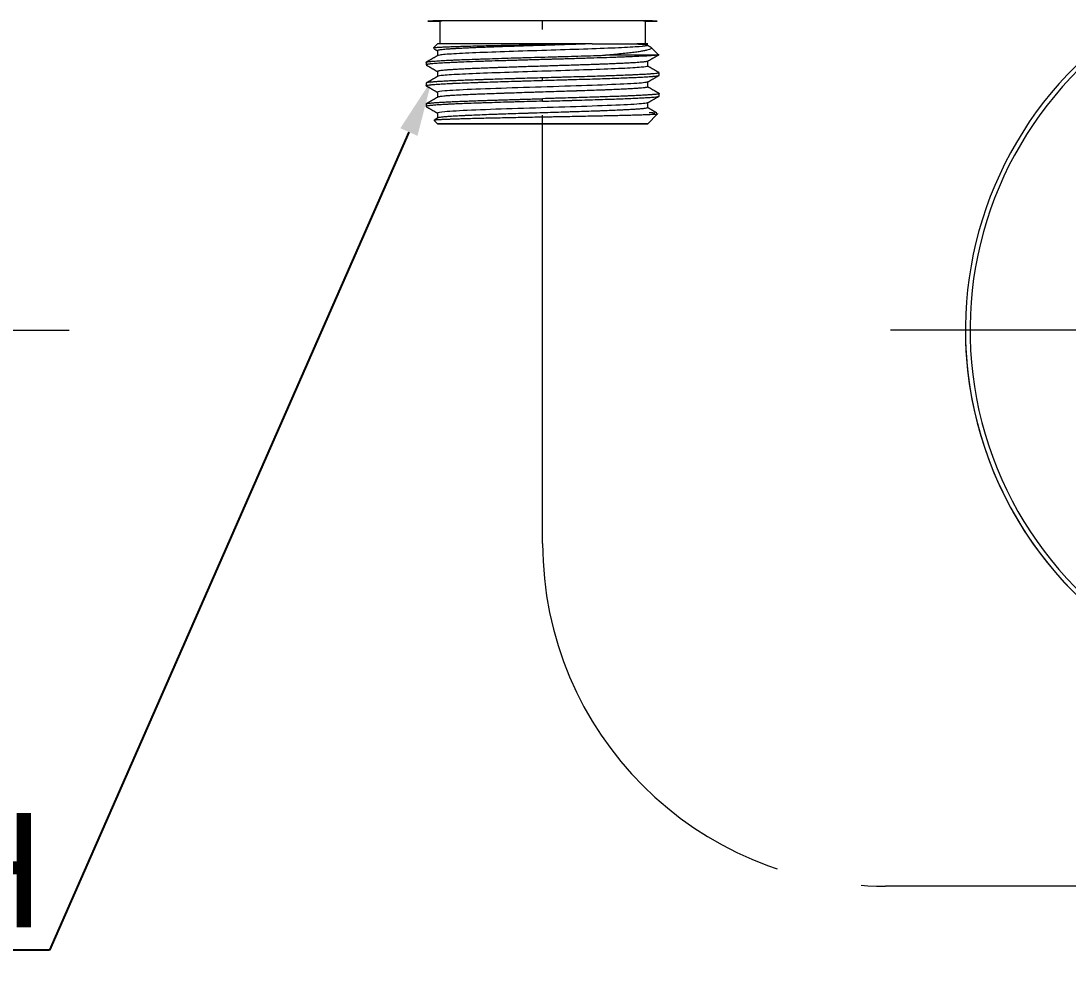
# Model space of a CAD drawing. Extents: x 6534 to 7663, y 0 to 827.
# Drawn here: x 6782.3 to 6873.9, y 117.8 to 200.3 of the extents above; entities that cross this region are included whole.
import ezdxf
from ezdxf import colors
from ezdxf.entities.mleader import LeaderData, LeaderLine
from ezdxf.math import Vec2, Vec3

# ---------------------------------------------------------------- set-up
doc = ezdxf.new("R2010")
doc.units = 0
doc.header["$LTSCALE"] = 30
doc.header["$MEASUREMENT"] = 0
doc.linetypes.add('CENTER', pattern=[2, 1.25, -0.25, 0.25, -0.25])
doc.layers.get('0').update_dxf_attribs({"linetype": 'CONTINUOUS'})
doc.layers.add('1', color=7, linetype='CONTINUOUS')
doc.layers.add('DEF_LAYER_ASSEM_MEMBER', color=7, linetype='CONTINUOUS')
doc.styles.get("Standard").update_dxf_attribs({"font": 'SYMBOL'})

msp = doc.modelspace()

# ---------------------------------------------------------------- linework, layer by layer
at = {"layer": '1', "color": 7, "linetype": 'Continuous', "lineweight": 18}
for p, q in [((6818.931, 200.272), (6818.931, 198.273)), ((6836.931, 198.272), (6836.931, 200.272)), ((6818.731, 198.272), (6818.412, 197.952)), ((6838.028, 197.376), (6837.384, 198.019)), ((6817.731, 196.652), (6817.731, 196.432)), ((6838.131, 195.522), (6838.131, 195.742)), ((6817.731, 194.832), (6817.731, 194.612)), ((6838.131, 193.702), (6838.131, 193.922)), ((6817.731, 193.012), (6817.731, 192.792)), ((6818.428, 191.576), (6818.731, 191.272)), ((6837.131, 191.272), (6837.965, 192.106)), ((6864.931, 173.213), (6864.931, 173.207))]:
    msp.add_line(p, q, dxfattribs=at)
at = {"layer": '1', "color": 7, "linetype": 'Continuous', "lineweight": 13}
for p, q in [((6827.931, 195.075), (6827.931, 195.294)), ((6827.931, 193.255), (6827.931, 193.475)), ((6827.931, 191.266), (6827.931, 191.278))]:
    msp.add_line(p, q, dxfattribs=at)
at = {"layer": '1', "color": 7, "linetype": 'Continuous', "lineweight": 18}
for centre, major_axis, ratio, start_param, end_param in [((6827.931, 200.272), (-10.05, 0), 0.000742, 4.712389, 6.744361), ((6827.931, 200.272), (9, 0), 0.000742, 1.570796, 3.141584), ((6827.931, 200.272), (-9, 0), 0.000742, 3.141601, 4.712389), ((6827.931, 198.272), (-9.2, 0), 0.000742, 4.220953, 6.282404), ((6827.931, 197.272), (-10.2, 0), 0.000742, 3.383254, 4.14276), ((6897.431, 173.213), (32.5, 0), 1, 2.282283, 5.423876), ((6827.931, 191.272), (9.2, 0), 0.000742, 5.627248, 11.14178), ((6827.931, 191.272), (-7.5, 0), 0.000742, 4.712389, 7.853982), ((6827.931, 191.272), (-7.5, 0), 0.000742, 1.570796, 4.712389), ((6897.431, 173.207), (32.5, 0), 1, 3.141607, 5.423876)]:
    msp.add_ellipse(centre, major_axis=major_axis, ratio=ratio, start_param=start_param, end_param=end_param, dxfattribs=at)
at = {"layer": '1', "color": 7, "linetype": 'Continuous', "lineweight": 13}
for centre, major_axis, ratio, start_param, end_param in [((6827.931, 200.272), (-10.05, 0), 0.000742, 2.680417, 4.712389), ((6897.431, 173.213), (32.099, 0), 1, 2.282283, 5.423876)]:
    msp.add_ellipse(centre, major_axis=major_axis, ratio=ratio, start_param=start_param, end_param=end_param, dxfattribs=at)
at = {"layer": '1', "color": 7, "linetype": 'Continuous', "lineweight": 18}
for points, knots in [([(6832.273, 198.278), (6832.031, 198.273), (6831.784, 198.267), (6831.281, 198.256), (6831.025, 198.251), (6830.504, 198.24), (6830.239, 198.235), (6829.902, 198.228), (6829.835, 198.227), (6829.7, 198.224), (6829.497, 198.22), (6829.293, 198.216), (6828.886, 198.208), (6828.613, 198.202), (6828.067, 198.191), (6827.792, 198.186), (6827.38, 198.178), (6827.242, 198.175), (6827.036, 198.171), (6826.967, 198.17), (6826.829, 198.167), (6826.759, 198.166), (6826.415, 198.159), (6826.143, 198.153), (6825.605, 198.142), (6825.34, 198.137), (6824.815, 198.126), (6824.555, 198.121), (6824.171, 198.112), (6824.044, 198.11), (6823.855, 198.105), (6823.792, 198.104), (6823.666, 198.101), (6823.604, 198.1), (6823.296, 198.093), (6823.056, 198.088), (6822.59, 198.077), (6822.138, 198.066), (6821.713, 198.055), (6821.455, 198.048), (6821.404, 198.047), (6821.303, 198.044), (6821.253, 198.042), (6821.104, 198.038), (6821.008, 198.035), (6820.725, 198.027), (6820.546, 198.022), (6820.208, 198.011), (6820.048, 198.005), (6819.748, 197.994), (6819.608, 197.989), (6819.445, 197.982), (6819.413, 197.98), (6819.35, 197.978), (6819.319, 197.976), (6819.23, 197.972), (6819.173, 197.969), (6819.01, 197.961), (6818.817, 197.95), (6818.668, 197.939), (6818.542, 197.928), (6818.491, 197.923), (6818.441, 197.916), (6818.432, 197.914), (6818.415, 197.912), (6818.391, 197.908), (6818.375, 197.903), (6818.351, 197.895), (6818.347, 197.89), (6818.355, 197.884), (6818.356, 197.884)], [0, 0, 0, 0, 0.041615, 0.041615, 0.083229, 0.083229, 0.124844, 0.124844, 0.135248, 0.135248, 0.145651, 0.166459, 0.166459, 0.208073, 0.208073, 0.249688, 0.249688, 0.270495, 0.270495, 0.280899, 0.280899, 0.291303, 0.291303, 0.332917, 0.332917, 0.374532, 0.374532, 0.416147, 0.416147, 0.436954, 0.436954, 0.447358, 0.447358, 0.457761, 0.457761, 0.499376, 0.499376, 0.540991, 0.582605, 0.582605, 0.593009, 0.593009, 0.603413, 0.603413, 0.62422, 0.62422, 0.665835, 0.665835, 0.707449, 0.707449, 0.749064, 0.749064, 0.759468, 0.759468, 0.769871, 0.769871, 0.790679, 0.790679, 0.832293, 0.873908, 0.873908, 0.915523, 0.915523, 0.925926, 0.925926, 0.93633, 0.957137, 0.957137, 0.998752, 1, 1, 1, 1]), ([(6832.273, 198.278), (6832.068, 198.271), (6831.86, 198.264), (6831.542, 198.253), (6831.436, 198.249), (6831.22, 198.242), (6831.112, 198.238), (6830.785, 198.227), (6830.566, 198.22), (6830.124, 198.206), (6829.901, 198.199), (6829.228, 198.177), (6828.772, 198.163), (6828.251, 198.146), (6828.193, 198.145), (6828.077, 198.141), (6827.904, 198.136), (6827.731, 198.13), (6827.387, 198.119), (6826.93, 198.105), (6826.477, 198.09), (6826.027, 198.076), (6825.803, 198.069), (6825.469, 198.058), (6825.358, 198.054), (6825.191, 198.049), (6825.136, 198.047), (6825.026, 198.043), (6824.971, 198.041), (6824.699, 198.032), (6824.485, 198.025), (6824.064, 198.01), (6823.652, 197.995), (6823.254, 197.981), (6822.865, 197.966), (6822.674, 197.959), (6822.44, 197.95), (6822.394, 197.948), (6822.302, 197.944), (6822.165, 197.939), (6822.032, 197.933), (6821.77, 197.922), (6821.434, 197.907), (6821.122, 197.893), (6820.822, 197.878), (6820.679, 197.871), (6820.473, 197.86), (6820.406, 197.856), (6820.307, 197.851), (6820.275, 197.849), (6820.211, 197.845), (6820.18, 197.843), (6820.026, 197.834), (6819.911, 197.827), (6819.697, 197.812), (6819.597, 197.804), (6819.414, 197.789), (6819.33, 197.782), (6819.177, 197.767), (6819.109, 197.76), (6819.033, 197.751), (6819.019, 197.749), (6818.991, 197.745), (6818.95, 197.74), (6818.915, 197.734), (6818.85, 197.723), (6818.816, 197.716), (6818.765, 197.701), (6818.748, 197.693), (6818.734, 197.682), (6818.732, 197.678), (6818.732, 197.674)], [0, 0, 0, 0, 0.036327, 0.036327, 0.05449, 0.05449, 0.072653, 0.072653, 0.10898, 0.10898, 0.145307, 0.145307, 0.21796, 0.21796, 0.227041, 0.227041, 0.236123, 0.254286, 0.254286, 0.290613, 0.32694, 0.32694, 0.363266, 0.363266, 0.38143, 0.38143, 0.390511, 0.390511, 0.399593, 0.399593, 0.43592, 0.43592, 0.472246, 0.508573, 0.508573, 0.5449, 0.5449, 0.553981, 0.553981, 0.563063, 0.581226, 0.581226, 0.617553, 0.653879, 0.653879, 0.690206, 0.690206, 0.708369, 0.708369, 0.717451, 0.717451, 0.726533, 0.726533, 0.762859, 0.762859, 0.799186, 0.799186, 0.835513, 0.835513, 0.871839, 0.871839, 0.880921, 0.880921, 0.890003, 0.908166, 0.908166, 0.944493, 0.944493, 0.980819, 0.980819, 1, 1, 1, 1]), ([(6837.126, 198.129), (6837.125, 198.129), (6837.081, 198.094), (6836.576, 198.025), (6834.709, 197.922), (6831.965, 197.819), (6828.699, 197.715), (6825.335, 197.61), (6822.306, 197.504), (6820.004, 197.398), (6818.971, 197.311), (6818.768, 197.26), (6818.744, 197.245)], [0, 0, 0, 0, 0.002505, 0.120848, 0.239191, 0.357534, 0.475878, 0.594221, 0.712564, 0.830907, 0.94925, 1, 1, 1, 1]), ([(6832.273, 198.278), (6832.535, 198.278), (6832.789, 198.278), (6833.098, 198.278), (6833.159, 198.278), (6833.28, 198.278), (6833.461, 198.277), (6833.635, 198.277), (6833.977, 198.277), (6834.195, 198.277), (6834.612, 198.277), (6834.81, 198.277), (6835.093, 198.276), (6835.184, 198.276), (6835.296, 198.276), (6835.318, 198.276), (6835.362, 198.276), (6835.384, 198.276), (6835.449, 198.276), (6835.491, 198.276), (6835.699, 198.276), (6835.853, 198.275), (6836.277, 198.275), (6836.509, 198.275), (6836.713, 198.274), (6836.735, 198.274), (6836.777, 198.274), (6836.837, 198.274), (6836.889, 198.274), (6836.983, 198.273), (6837.032, 198.273), (6837.101, 198.273), (6837.122, 198.272), (6837.132, 198.272), (6837.132, 198.272), (6837.126, 198.272), (6837.124, 198.272), (6837.116, 198.272), (6837.112, 198.272), (6837.084, 198.271), (6837.049, 198.271), (6836.95, 198.271), (6836.887, 198.27), (6836.733, 198.27), (6836.643, 198.27), (6836.486, 198.269), (6836.43, 198.269), (6836.311, 198.269), (6836.249, 198.269), (6836.183, 198.269)], [0, 0, 0, 0, 0.0625, 0.0625, 0.078125, 0.078125, 0.09375, 0.125, 0.125, 0.1875, 0.1875, 0.25, 0.25, 0.28125, 0.28125, 0.289062, 0.289062, 0.296875, 0.296875, 0.3125, 0.3125, 0.375, 0.375, 0.5, 0.5, 0.515625, 0.515625, 0.53125, 0.5625, 0.5625, 0.625, 0.625, 0.6875, 0.6875, 0.71875, 0.71875, 0.734375, 0.734375, 0.75, 0.75, 0.8125, 0.8125, 0.875, 0.875, 0.9375, 0.9375, 0.96875, 0.96875, 1, 1, 1, 1]), ([(6837.464, 197.934), (6837.47, 197.922), (6837.474, 197.889), (6837.426, 197.836), (6837.289, 197.774), (6837.072, 197.712), (6836.774, 197.65), (6836.398, 197.588), (6835.946, 197.526), (6835.42, 197.464), (6834.825, 197.402), (6834.164, 197.34), (6833.682, 197.299), (6833.432, 197.278)], [0, 0, 0, 0, 0.055468, 0.149921, 0.244375, 0.338828, 0.433281, 0.527734, 0.622187, 0.71664, 0.811094, 0.905547, 1, 1, 1, 1]), ([(6836.183, 198.269), (6836.372, 198.256), (6836.9, 198.213), (6837.126, 198.17), (6837.131, 198.141)], [0, 0, 0, 0, 0.306884, 1, 1, 1, 1]), ([(6837.34, 198.021), (6837.388, 198.001), (6837.423, 197.98), (6837.444, 197.959), (6837.445, 197.959)], [0, 0, 0, 0, 0.986679, 1, 1, 1, 1]), ([(6817.731, 196.652), (6817.731, 196.654), (6817.732, 196.657), (6817.736, 196.66), (6817.737, 196.662), (6817.741, 196.665), (6817.743, 196.666), (6817.767, 196.679), (6817.811, 196.691), (6817.943, 196.714), (6818.031, 196.725), (6818.197, 196.742), (6818.258, 196.748), (6818.341, 196.755), (6818.358, 196.756), (6818.393, 196.759), (6818.411, 196.761), (6818.465, 196.765), (6818.502, 196.768), (6818.696, 196.782), (6818.87, 196.794), (6819.258, 196.817), (6819.471, 196.828), (6819.821, 196.845), (6819.942, 196.851), (6820.132, 196.859), (6820.196, 196.862), (6820.327, 196.868), (6820.393, 196.871), (6820.73, 196.885), (6821.014, 196.897), (6821.611, 196.92), (6821.924, 196.931), (6822.415, 196.948), (6822.583, 196.953), (6822.797, 196.961), (6822.84, 196.962), (6822.926, 196.965), (6823.056, 196.969), (6823.187, 196.973), (6823.626, 196.987), (6823.985, 196.999), (6824.72, 197.021), (6825.095, 197.033), (6825.574, 197.047), (6825.719, 197.051), (6825.865, 197.055), (6825.962, 197.058), (6826.011, 197.059), (6826.255, 197.066), (6826.451, 197.072), (6827.037, 197.089), (6827.429, 197.1), (6828.214, 197.123), (6828.606, 197.134), (6829.098, 197.148), (6829.196, 197.15), (6829.344, 197.155), (6829.393, 197.156), (6829.492, 197.159), (6829.737, 197.166), (6829.979, 197.173), (6830.556, 197.189), (6830.933, 197.2), (6831.674, 197.223), (6832.037, 197.234), (6832.482, 197.248), (6832.571, 197.25), (6832.747, 197.256), (6832.834, 197.259), (6833.094, 197.267), (6833.265, 197.273), (6833.432, 197.278)], [0, 0, 0, 0, 0.010894, 0.010894, 0.017668, 0.017668, 0.024443, 0.024443, 0.078641, 0.078641, 0.132838, 0.132838, 0.159937, 0.159937, 0.166712, 0.166712, 0.173486, 0.173486, 0.187036, 0.187036, 0.241233, 0.241233, 0.295431, 0.295431, 0.32253, 0.32253, 0.336079, 0.336079, 0.349629, 0.349629, 0.403826, 0.403826, 0.458024, 0.458024, 0.485123, 0.485123, 0.491897, 0.491897, 0.498672, 0.512222, 0.512222, 0.566419, 0.566419, 0.620617, 0.620617, 0.634166, 0.640941, 0.640941, 0.647716, 0.647716, 0.674814, 0.674814, 0.729012, 0.729012, 0.78321, 0.78321, 0.796759, 0.796759, 0.803534, 0.803534, 0.810308, 0.837407, 0.837407, 0.891605, 0.891605, 0.945802, 0.945802, 0.959352, 0.959352, 0.972901, 0.972901, 1, 1, 1, 1]), ([(6837.835, 197.274), (6837.729, 197.262), (6837.595, 197.249), (6837.355, 197.231), (6837.269, 197.225), (6837.128, 197.216), (6837.056, 197.211), (6836.98, 197.207), (6836.928, 197.203), (6836.901, 197.202), (6836.662, 197.188), (6836.425, 197.176), (6835.909, 197.152), (6835.628, 197.139), (6835.173, 197.121), (6835.016, 197.115), (6834.812, 197.107), (6834.771, 197.105), (6834.688, 197.102), (6834.564, 197.098), (6834.437, 197.093), (6834.009, 197.078), (6833.652, 197.066), (6832.906, 197.041), (6832.517, 197.029), (6832.013, 197.013), (6831.91, 197.01), (6831.705, 197.004), (6831.603, 197.001), (6831.293, 196.991), (6831.084, 196.985), (6830.455, 196.967), (6830.028, 196.954), (6829.378, 196.936), (6829.16, 196.929), (6828.83, 196.92), (6828.72, 196.917), (6828.498, 196.911), (6828.388, 196.908), (6827.836, 196.892), (6827.397, 196.88), (6826.525, 196.855), (6826.092, 196.842), (6825.555, 196.826), (6825.447, 196.823), (6825.287, 196.818), (6825.233, 196.817), (6825.126, 196.814), (6824.86, 196.806), (6824.599, 196.798), (6823.981, 196.779), (6823.58, 196.766), (6822.998, 196.747), (6822.807, 196.741), (6822.525, 196.732), (6822.385, 196.727), (6822.247, 196.722), (6822.156, 196.719), (6822.11, 196.717), (6821.702, 196.703), (6821.359, 196.69), (6820.875, 196.671), (6820.718, 196.665), (6820.415, 196.652), (6820.269, 196.646), (6819.985, 196.633), (6819.849, 196.627), (6819.684, 196.619), (6819.652, 196.617), (6819.588, 196.614), (6819.492, 196.609), (6819.401, 196.604), (6819.104, 196.588), (6818.892, 196.576), (6818.519, 196.55), (6818.357, 196.537), (6818.205, 196.523), (6818.188, 196.521), (6818.156, 196.518), (6818.14, 196.517), (6818.094, 196.512), (6818.066, 196.508), (6817.985, 196.499), (6817.892, 196.486), (6817.827, 196.473), (6817.776, 196.46), (6817.742, 196.449), (6817.731, 196.437), (6817.731, 196.432)], [0, 0, 0, 0, 0.044618, 0.044618, 0.066927, 0.066927, 0.078081, 0.083659, 0.083659, 0.089236, 0.089236, 0.133854, 0.133854, 0.178472, 0.178472, 0.200781, 0.200781, 0.206358, 0.206358, 0.211935, 0.22309, 0.22309, 0.267708, 0.267708, 0.312326, 0.312326, 0.32348, 0.32348, 0.334635, 0.334635, 0.356944, 0.356944, 0.401562, 0.401562, 0.423871, 0.423871, 0.435025, 0.435025, 0.44618, 0.44618, 0.490798, 0.490798, 0.535416, 0.535416, 0.54657, 0.54657, 0.552147, 0.552147, 0.557725, 0.580034, 0.580034, 0.624652, 0.624652, 0.646961, 0.646961, 0.658115, 0.663692, 0.663692, 0.66927, 0.66927, 0.713888, 0.713888, 0.736197, 0.736197, 0.758506, 0.758506, 0.780815, 0.780815, 0.786392, 0.786392, 0.791969, 0.803124, 0.803124, 0.847742, 0.847742, 0.89236, 0.89236, 0.897937, 0.897937, 0.903514, 0.903514, 0.914669, 0.914669, 0.936978, 0.959287, 0.959287, 0.981595, 1, 1, 1, 1]), ([(6838.087, 197.316), (6838.092, 197.312), (6838.086, 197.307), (6838.062, 197.3), (6838.051, 197.298), (6838.023, 197.293), (6838.006, 197.291), (6837.947, 197.283), (6837.897, 197.279), (6837.835, 197.274)], [0, 0, 0, 0, 0.323178, 0.323178, 0.492383, 0.492383, 0.661589, 0.661589, 1, 1, 1, 1]), ([(6837.121, 196.751), (6837.111, 196.745), (6837.076, 196.731), (6837.009, 196.718), (6836.922, 196.704), (6836.871, 196.697), (6836.78, 196.686), (6836.748, 196.683), (6836.696, 196.677), (6836.678, 196.676), (6836.642, 196.672), (6836.623, 196.67), (6836.527, 196.661), (6836.442, 196.654), (6836.257, 196.64), (6836.157, 196.633), (6835.941, 196.619), (6835.826, 196.612), (6835.581, 196.598), (6835.451, 196.591), (6835.278, 196.582), (6835.243, 196.58), (6835.172, 196.576), (6835.064, 196.571), (6834.953, 196.566), (6834.727, 196.555), (6834.57, 196.548), (6834.245, 196.533), (6834.077, 196.526), (6833.729, 196.512), (6833.549, 196.505), (6833.27, 196.495), (6833.176, 196.491), (6833.032, 196.486), (6832.984, 196.484), (6832.886, 196.48), (6832.838, 196.478), (6832.592, 196.469), (6832.392, 196.462), (6831.986, 196.448), (6831.779, 196.441), (6831.359, 196.426), (6831.146, 196.419), (6830.712, 196.405), (6830.492, 196.398), (6830.212, 196.389), (6830.156, 196.387), (6830.043, 196.383), (6829.874, 196.378), (6829.705, 196.373), (6829.365, 196.362), (6829.138, 196.354), (6828.683, 196.34), (6828.227, 196.326), (6827.768, 196.311), (6827.423, 196.3), (6827.308, 196.297), (6827.135, 196.291), (6827.077, 196.29), (6826.962, 196.286), (6826.904, 196.284), (6826.618, 196.275), (6826.39, 196.268), (6825.941, 196.253), (6825.718, 196.246), (6825.277, 196.231), (6825.059, 196.224), (6824.627, 196.21), (6824.413, 196.202), (6824.148, 196.193), (6824.096, 196.191), (6823.99, 196.188), (6823.834, 196.182), (6823.68, 196.177), (6823.376, 196.166), (6823.179, 196.158), (6822.793, 196.144), (6822.417, 196.129), (6822.06, 196.114), (6821.8, 196.103), (6821.714, 196.1), (6821.588, 196.094), (6821.546, 196.092), (6821.463, 196.089), (6821.422, 196.087), (6821.219, 196.077), (6821.064, 196.07), (6820.767, 196.056), (6820.485, 196.041), (6820.23, 196.026), (6819.989, 196.011), (6819.875, 196.004), (6819.741, 195.995), (6819.715, 195.993), (6819.664, 195.989), (6819.588, 195.983), (6819.517, 195.978), (6819.381, 195.967), (6819.299, 195.96), (6819.151, 195.945), (6819.02, 195.93), (6818.921, 195.915), (6818.86, 195.904), (6818.841, 195.9), (6818.817, 195.895), (6818.809, 195.893), (6818.795, 195.889), (6818.788, 195.887), (6818.758, 195.878), (6818.742, 195.871), (6818.733, 195.861), (6818.732, 195.858), (6818.731, 195.855)], [0, 0, 0, 0, 0.022414, 0.046619, 0.046619, 0.070824, 0.070824, 0.082926, 0.082926, 0.088977, 0.088977, 0.095029, 0.095029, 0.119234, 0.119234, 0.143438, 0.143438, 0.167643, 0.167643, 0.191848, 0.191848, 0.197899, 0.197899, 0.203951, 0.216053, 0.216053, 0.240258, 0.240258, 0.264463, 0.264463, 0.288668, 0.288668, 0.30077, 0.30077, 0.306821, 0.306821, 0.312873, 0.312873, 0.337078, 0.337078, 0.361282, 0.361282, 0.385487, 0.385487, 0.409692, 0.409692, 0.415743, 0.415743, 0.421795, 0.433897, 0.433897, 0.458102, 0.458102, 0.482307, 0.506512, 0.506512, 0.518614, 0.518614, 0.524665, 0.524665, 0.530717, 0.530717, 0.554922, 0.554922, 0.579126, 0.579126, 0.603331, 0.603331, 0.627536, 0.627536, 0.633587, 0.633587, 0.639639, 0.651741, 0.651741, 0.675946, 0.675946, 0.700151, 0.724356, 0.724356, 0.736458, 0.736458, 0.742509, 0.742509, 0.748561, 0.748561, 0.772765, 0.772765, 0.79697, 0.821175, 0.821175, 0.84538, 0.84538, 0.851431, 0.851431, 0.857483, 0.869585, 0.869585, 0.89379, 0.89379, 0.917995, 0.9422, 0.9422, 0.954302, 0.954302, 0.960353, 0.960353, 0.966405, 0.966405, 0.990609, 0.990609, 1, 1, 1, 1]), ([(6837.131, 196.319), (6837.13, 196.294), (6836.871, 196.235), (6835.532, 196.141), (6833.082, 196.038), (6829.966, 195.934), (6826.587, 195.83), (6823.382, 195.724), (6820.765, 195.618), (6819.183, 195.518), (6818.789, 195.453), (6818.743, 195.424)], [0, 0, 0, 0, 0.086459, 0.203464, 0.320469, 0.437474, 0.554479, 0.671484, 0.788489, 0.905494, 1, 1, 1, 1]), ([(6827.931, 195.294), (6827.63, 195.286), (6827.33, 195.277), (6826.733, 195.26), (6826.437, 195.252), (6825.994, 195.239), (6825.847, 195.235), (6825.627, 195.228), (6825.554, 195.226), (6825.408, 195.222), (6825.335, 195.22), (6824.972, 195.209), (6824.687, 195.2), (6824.128, 195.183), (6823.854, 195.175), (6823.316, 195.158), (6823.052, 195.149), (6822.664, 195.136), (6822.536, 195.132), (6822.347, 195.125), (6822.284, 195.123), (6822.159, 195.119), (6822.097, 195.117), (6821.791, 195.106), (6821.555, 195.097), (6821.101, 195.08), (6820.883, 195.071), (6820.465, 195.054), (6820.265, 195.046), (6819.979, 195.033), (6819.885, 195.028), (6819.704, 195.02), (6819.616, 195.015), (6819.361, 195.002), (6819.203, 194.993), (6818.909, 194.976), (6818.774, 194.968), (6818.527, 194.95), (6818.415, 194.942), (6818.29, 194.931), (6818.266, 194.929), (6818.219, 194.924), (6818.196, 194.922), (6818.13, 194.915), (6818.09, 194.911), (6817.978, 194.898), (6817.855, 194.88), (6817.784, 194.863), (6817.741, 194.847), (6817.731, 194.839), (6817.731, 194.832)], [0, 0, 0, 0, 0.055939, 0.055939, 0.111879, 0.111879, 0.139848, 0.139848, 0.153833, 0.153833, 0.167818, 0.167818, 0.223757, 0.223757, 0.279697, 0.279697, 0.335636, 0.335636, 0.363606, 0.363606, 0.377591, 0.377591, 0.391576, 0.391576, 0.447515, 0.447515, 0.503454, 0.503454, 0.559394, 0.559394, 0.587363, 0.587363, 0.615333, 0.615333, 0.671272, 0.671272, 0.727212, 0.727212, 0.783151, 0.783151, 0.797136, 0.797136, 0.811121, 0.811121, 0.839091, 0.839091, 0.89503, 0.950969, 0.950969, 1, 1, 1, 1]), ([(6838.131, 195.742), (6838.131, 195.739), (6838.13, 195.737), (6838.127, 195.734), (6838.126, 195.733), (6838.123, 195.73), (6838.114, 195.724), (6838.099, 195.719), (6838.049, 195.705), (6838.001, 195.696), (6837.871, 195.677), (6837.791, 195.668), (6837.646, 195.654), (6837.593, 195.65), (6837.509, 195.643), (6837.479, 195.64), (6837.419, 195.636), (6837.388, 195.633), (6837.227, 195.622), (6837.085, 195.612), (6836.772, 195.594), (6836.601, 195.585), (6836.232, 195.567), (6836.034, 195.557), (6835.794, 195.547), (6835.767, 195.546), (6835.713, 195.543), (6835.686, 195.542), (6835.604, 195.538), (6835.437, 195.531), (6835.264, 195.524), (6834.911, 195.51), (6834.419, 195.492), (6833.885, 195.474), (6833.469, 195.46), (6833.328, 195.455), (6833.111, 195.448), (6833.039, 195.445), (6832.893, 195.441), (6832.819, 195.438), (6832.45, 195.426), (6832.149, 195.417), (6831.536, 195.398), (6831.223, 195.389), (6830.587, 195.371), (6830.263, 195.361), (6829.892, 195.35), (6829.85, 195.349), (6829.768, 195.347), (6829.643, 195.343), (6829.353, 195.335), (6829.104, 195.328), (6828.603, 195.313), (6828.268, 195.304), (6827.931, 195.294)], [0, 0, 0, 0, 0.015072, 0.015072, 0.022889, 0.022889, 0.030706, 0.061973, 0.061973, 0.124509, 0.124509, 0.187044, 0.187044, 0.218311, 0.218311, 0.233945, 0.233945, 0.249579, 0.249579, 0.312114, 0.312114, 0.374649, 0.374649, 0.437184, 0.437184, 0.445001, 0.445001, 0.452818, 0.452818, 0.468452, 0.499719, 0.499719, 0.562254, 0.624789, 0.624789, 0.656057, 0.656057, 0.671691, 0.671691, 0.687324, 0.687324, 0.74986, 0.74986, 0.812395, 0.812395, 0.87493, 0.87493, 0.882747, 0.882747, 0.890564, 0.906197, 0.937465, 0.937465, 1, 1, 1, 1]), ([(6827.931, 195.075), (6828.268, 195.085), (6828.603, 195.094), (6829.268, 195.113), (6829.599, 195.122), (6830.091, 195.136), (6830.255, 195.141), (6830.459, 195.147), (6830.5, 195.148), (6830.581, 195.151), (6830.703, 195.154), (6830.823, 195.158), (6831.223, 195.17), (6831.537, 195.179), (6832.15, 195.198), (6832.45, 195.207), (6833.037, 195.226), (6833.324, 195.235), (6833.884, 195.253), (6834.152, 195.263), (6834.666, 195.282), (6834.912, 195.291), (6835.381, 195.31), (6835.605, 195.319), (6835.87, 195.331), (6835.949, 195.334), (6836.026, 195.338), (6836.076, 195.34), (6836.102, 195.341), (6836.227, 195.347), (6836.323, 195.351), (6836.601, 195.365), (6836.772, 195.374), (6837.085, 195.393), (6837.227, 195.402), (6837.418, 195.416), (6837.478, 195.421), (6837.563, 195.428), (6837.59, 195.43), (6837.643, 195.435), (6837.669, 195.437), (6837.79, 195.449), (6837.871, 195.458), (6838.001, 195.476), (6838.049, 195.485), (6838.115, 195.503), (6838.131, 195.513), (6838.131, 195.522), (6838.131, 195.522), (6838.131, 195.522)], [0, 0, 0, 0, 0.062463, 0.062463, 0.124926, 0.124926, 0.156157, 0.156157, 0.163965, 0.163965, 0.171773, 0.187389, 0.187389, 0.249852, 0.249852, 0.312315, 0.312315, 0.374778, 0.374778, 0.43724, 0.43724, 0.499703, 0.499703, 0.562166, 0.562166, 0.577782, 0.58559, 0.58559, 0.593398, 0.593398, 0.624629, 0.624629, 0.687092, 0.687092, 0.749555, 0.749555, 0.780786, 0.780786, 0.796402, 0.796402, 0.812018, 0.812018, 0.874481, 0.874481, 0.936944, 0.936944, 0.999407, 0.999407, 1, 1, 1, 1]), ([(6817.731, 194.612), (6817.731, 194.615), (6817.732, 194.617), (6817.735, 194.621), (6817.737, 194.622), (6817.74, 194.625), (6817.749, 194.631), (6817.764, 194.637), (6817.813, 194.652), (6817.911, 194.671), (6818.072, 194.69), (6818.217, 194.704), (6818.269, 194.709), (6818.354, 194.716), (6818.383, 194.719), (6818.444, 194.724), (6818.475, 194.726), (6818.635, 194.738), (6818.778, 194.748), (6819.091, 194.768), (6819.262, 194.778), (6819.631, 194.797), (6819.829, 194.807), (6820.068, 194.817), (6820.095, 194.819), (6820.149, 194.821), (6820.177, 194.822), (6820.259, 194.826), (6820.426, 194.833), (6820.599, 194.84), (6820.952, 194.854), (6821.198, 194.864), (6821.711, 194.883), (6821.978, 194.893), (6822.394, 194.908), (6822.535, 194.913), (6822.751, 194.92), (6822.824, 194.922), (6822.97, 194.927), (6823.044, 194.93), (6823.413, 194.942), (6823.714, 194.951), (6824.327, 194.97), (6824.64, 194.979), (6825.276, 194.998), (6825.6, 195.008), (6826.012, 195.02), (6826.095, 195.022), (6826.261, 195.027), (6826.509, 195.035), (6826.759, 195.042), (6827.259, 195.056), (6827.595, 195.066), (6827.931, 195.075)], [0, 0, 0, 0, 0.015041, 0.015041, 0.022858, 0.022858, 0.030675, 0.061944, 0.061944, 0.124481, 0.187018, 0.187018, 0.218286, 0.218286, 0.233921, 0.233921, 0.249555, 0.249555, 0.312092, 0.312092, 0.374629, 0.374629, 0.437166, 0.437166, 0.444983, 0.444983, 0.4528, 0.4528, 0.468435, 0.499703, 0.499703, 0.56224, 0.56224, 0.624777, 0.624777, 0.656046, 0.656046, 0.67168, 0.67168, 0.687315, 0.687315, 0.749852, 0.749852, 0.812389, 0.812389, 0.874926, 0.874926, 0.89056, 0.89056, 0.906194, 0.937463, 0.937463, 1, 1, 1, 1]), ([(6837.12, 194.931), (6837.117, 194.929), (6837.032, 194.885), (6836.198, 194.798), (6833.336, 194.67), (6829.404, 194.542), (6825.179, 194.411), (6821.5, 194.28), (6819.22, 194.154), (6818.734, 194.072), (6818.732, 194.035)], [0, 0, 0, 0, 0.006218, 0.151419, 0.296619, 0.441819, 0.587019, 0.73222, 0.87742, 1, 1, 1, 1]), ([(6837.131, 194.5), (6837.131, 194.496), (6837.129, 194.492), (6837.113, 194.479), (6837.085, 194.469), (6837.02, 194.455), (6836.995, 194.45), (6836.935, 194.441), (6836.901, 194.436), (6836.788, 194.422), (6836.698, 194.412), (6836.488, 194.393), (6836.369, 194.383), (6836.101, 194.364), (6835.953, 194.354), (6835.749, 194.342), (6835.707, 194.339), (6835.643, 194.336), (6835.621, 194.334), (6835.578, 194.332), (6835.468, 194.326), (6835.353, 194.32), (6835.07, 194.306), (6834.869, 194.297), (6834.445, 194.277), (6834.221, 194.268), (6833.868, 194.253), (6833.748, 194.248), (6833.562, 194.24), (6833.5, 194.238), (6833.374, 194.233), (6833.31, 194.23), (6832.99, 194.218), (6832.727, 194.209), (6832.185, 194.19), (6831.907, 194.18), (6831.478, 194.166), (6831.334, 194.161), (6831.114, 194.154), (6831.003, 194.15), (6830.892, 194.146), (6830.817, 194.144), (6830.78, 194.142), (6830.442, 194.131), (6830.14, 194.121), (6829.531, 194.101), (6829.224, 194.091), (6828.605, 194.072), (6828.293, 194.063), (6827.901, 194.051), (6827.822, 194.048), (6827.664, 194.043), (6827.429, 194.036), (6827.194, 194.029), (6826.728, 194.014), (6826.421, 194.004), (6825.811, 193.983), (6825.509, 193.973), (6825.061, 193.958), (6824.912, 193.954), (6824.727, 193.947), (6824.69, 193.946), (6824.616, 193.944), (6824.507, 193.94), (6824.398, 193.936), (6824.038, 193.924), (6823.757, 193.915), (6823.213, 193.895), (6822.948, 193.885), (6822.564, 193.87), (6822.437, 193.864), (6822.251, 193.857), (6822.189, 193.854), (6822.067, 193.849), (6822.006, 193.846), (6821.708, 193.834), (6821.481, 193.824), (6821.052, 193.804), (6820.85, 193.795), (6820.469, 193.775), (6820.29, 193.765), (6820.103, 193.753), (6820.082, 193.752), (6820.042, 193.75), (6820.021, 193.748), (6819.962, 193.744), (6819.845, 193.737), (6819.736, 193.729), (6819.53, 193.714), (6819.408, 193.704), (6819.193, 193.684), (6819.1, 193.674), (6818.983, 193.659), (6818.948, 193.654), (6818.885, 193.644), (6818.858, 193.639), (6818.788, 193.624), (6818.743, 193.609), (6818.732, 193.594), (6818.732, 193.589)], [0, 0, 0, 0, 0.012257, 0.012257, 0.044682, 0.044682, 0.060895, 0.060895, 0.077107, 0.077107, 0.109533, 0.109533, 0.141958, 0.141958, 0.174384, 0.174384, 0.18249, 0.18249, 0.186543, 0.186543, 0.190596, 0.206809, 0.206809, 0.239234, 0.239234, 0.27166, 0.27166, 0.287873, 0.287873, 0.295979, 0.295979, 0.304085, 0.304085, 0.336511, 0.336511, 0.368936, 0.368936, 0.385149, 0.385149, 0.393255, 0.397308, 0.397308, 0.401361, 0.401361, 0.433787, 0.433787, 0.466212, 0.466212, 0.498638, 0.498638, 0.506744, 0.506744, 0.51485, 0.531063, 0.531063, 0.563489, 0.563489, 0.595914, 0.595914, 0.612127, 0.612127, 0.61618, 0.61618, 0.620233, 0.628339, 0.628339, 0.660765, 0.660765, 0.69319, 0.69319, 0.709403, 0.709403, 0.717509, 0.717509, 0.725616, 0.725616, 0.758041, 0.758041, 0.790466, 0.790466, 0.822892, 0.822892, 0.826945, 0.826945, 0.830998, 0.830998, 0.839105, 0.855317, 0.855317, 0.887743, 0.887743, 0.920168, 0.920168, 0.936381, 0.936381, 0.952594, 0.952594, 0.985019, 1, 1, 1, 1]), ([(6817.744, 193.026), (6817.747, 193.028), (6817.768, 193.038), (6817.831, 193.055), (6817.963, 193.076), (6818.119, 193.095), (6818.304, 193.112), (6818.506, 193.128), (6818.72, 193.144), (6818.943, 193.158), (6819.154, 193.171), (6819.368, 193.182), (6819.608, 193.195), (6819.922, 193.21), (6820.321, 193.228), (6820.717, 193.244), (6821.074, 193.259), (6821.356, 193.269), (6821.648, 193.28), (6821.947, 193.291), (6822.255, 193.302), (6822.569, 193.313), (6822.82, 193.322), (6823.042, 193.329), (6823.273, 193.336), (6823.629, 193.348), (6824.02, 193.36), (6824.398, 193.371), (6824.714, 193.381), (6825.019, 193.39), (6825.352, 193.4), (6825.706, 193.41), (6826.076, 193.421), (6826.415, 193.431), (6826.721, 193.44), (6826.994, 193.448), (6827.234, 193.455), (6827.44, 193.46), (6827.611, 193.465), (6827.748, 193.469), (6827.851, 193.472), (6827.909, 193.474), (6827.931, 193.474)], [0, 0, 0, 0, 0.013177, 0.067921, 0.109822, 0.152256, 0.190674, 0.226844, 0.260763, 0.292429, 0.321841, 0.3433, 0.370977, 0.404869, 0.444981, 0.491316, 0.515542, 0.539745, 0.563924, 0.588079, 0.612208, 0.636311, 0.660389, 0.668541, 0.685414, 0.711007, 0.745322, 0.76788, 0.789457, 0.810052, 0.829665, 0.856217, 0.880555, 0.902678, 0.922588, 0.940284, 0.955768, 0.969039, 0.980098, 0.988945, 0.995579, 1, 1, 1, 1]), ([(6838.131, 193.922), (6838.131, 193.92), (6838.13, 193.917), (6838.127, 193.914), (6838.126, 193.913), (6838.123, 193.91), (6838.114, 193.904), (6838.099, 193.899), (6838.049, 193.885), (6837.952, 193.866), (6837.791, 193.848), (6837.646, 193.834), (6837.593, 193.83), (6837.509, 193.823), (6837.48, 193.82), (6837.419, 193.816), (6837.388, 193.814), (6837.227, 193.802), (6837.085, 193.792), (6836.772, 193.774), (6836.601, 193.765), (6836.232, 193.746), (6836.034, 193.737), (6835.794, 193.726), (6835.767, 193.725), (6835.713, 193.723), (6835.686, 193.722), (6835.604, 193.718), (6835.437, 193.711), (6835.264, 193.705), (6834.911, 193.691), (6834.665, 193.681), (6834.152, 193.663), (6833.885, 193.653), (6833.469, 193.639), (6833.328, 193.634), (6833.112, 193.627), (6833.039, 193.625), (6832.893, 193.62), (6832.819, 193.618), (6832.45, 193.606), (6832.149, 193.597), (6831.535, 193.579), (6831.223, 193.569), (6830.587, 193.55), (6830.263, 193.541), (6829.85, 193.529), (6829.768, 193.526), (6829.602, 193.522), (6829.353, 193.514), (6829.104, 193.507), (6828.603, 193.493), (6828.268, 193.484), (6827.931, 193.474)], [0, 0, 0, 0, 0.01504, 0.01504, 0.022857, 0.022857, 0.030674, 0.061943, 0.061943, 0.12448, 0.187017, 0.187017, 0.218286, 0.218286, 0.23392, 0.23392, 0.249554, 0.249554, 0.312091, 0.312091, 0.374629, 0.374629, 0.437166, 0.437166, 0.444983, 0.444983, 0.4528, 0.4528, 0.468434, 0.499703, 0.499703, 0.56224, 0.56224, 0.624777, 0.624777, 0.656046, 0.656046, 0.67168, 0.67168, 0.687314, 0.687314, 0.749851, 0.749851, 0.812389, 0.812389, 0.874926, 0.874926, 0.89056, 0.89056, 0.906194, 0.937463, 0.937463, 1, 1, 1, 1]), ([(6827.931, 193.255), (6828.268, 193.265), (6828.603, 193.274), (6829.268, 193.293), (6829.599, 193.302), (6830.091, 193.316), (6830.255, 193.321), (6830.459, 193.327), (6830.5, 193.328), (6830.581, 193.331), (6830.703, 193.334), (6830.823, 193.338), (6831.223, 193.35), (6831.537, 193.359), (6832.15, 193.378), (6832.45, 193.387), (6833.037, 193.406), (6833.324, 193.415), (6833.884, 193.433), (6834.152, 193.443), (6834.666, 193.462), (6834.912, 193.471), (6835.381, 193.49), (6835.605, 193.499), (6835.87, 193.511), (6835.949, 193.514), (6836.026, 193.518), (6836.076, 193.52), (6836.102, 193.521), (6836.227, 193.527), (6836.323, 193.531), (6836.601, 193.545), (6836.772, 193.554), (6837.085, 193.573), (6837.227, 193.582), (6837.418, 193.596), (6837.478, 193.601), (6837.563, 193.608), (6837.59, 193.61), (6837.643, 193.615), (6837.669, 193.617), (6837.79, 193.629), (6837.871, 193.638), (6838.001, 193.656), (6838.049, 193.665), (6838.115, 193.683), (6838.131, 193.693), (6838.131, 193.702), (6838.131, 193.702), (6838.131, 193.702)], [0, 0, 0, 0, 0.062463, 0.062463, 0.124926, 0.124926, 0.156157, 0.156157, 0.163965, 0.163965, 0.171773, 0.187389, 0.187389, 0.249852, 0.249852, 0.312315, 0.312315, 0.374778, 0.374778, 0.437241, 0.437241, 0.499703, 0.499703, 0.562166, 0.562166, 0.577782, 0.58559, 0.58559, 0.593398, 0.593398, 0.624629, 0.624629, 0.687092, 0.687092, 0.749555, 0.749555, 0.780787, 0.780787, 0.796402, 0.796402, 0.812018, 0.812018, 0.874481, 0.874481, 0.936944, 0.936944, 0.999407, 0.999407, 1, 1, 1, 1]), ([(6827.931, 193.255), (6827.571, 193.245), (6827.212, 193.235), (6826.5, 193.214), (6826.146, 193.204), (6825.707, 193.191), (6825.619, 193.188), (6825.444, 193.183), (6825.357, 193.18), (6825.096, 193.173), (6824.924, 193.168), (6824.414, 193.152), (6823.75, 193.132), (6823.116, 193.112), (6822.652, 193.097), (6822.499, 193.091), (6822.311, 193.085), (6822.273, 193.083), (6822.198, 193.081), (6822.087, 193.077), (6821.977, 193.073), (6821.615, 193.06), (6821.339, 193.049), (6820.812, 193.029), (6820.561, 193.019), (6820.205, 193.003), (6820.089, 192.998), (6819.92, 192.991), (6819.865, 192.988), (6819.783, 192.984), (6819.756, 192.983), (6819.703, 192.98), (6819.464, 192.969), (6819.247, 192.957), (6818.894, 192.936), (6818.734, 192.925), (6818.448, 192.904), (6818.321, 192.894), (6818.185, 192.881), (6818.158, 192.879), (6818.108, 192.873), (6818.037, 192.866), (6817.976, 192.858), (6817.869, 192.843), (6817.815, 192.832), (6817.748, 192.812), (6817.731, 192.802), (6817.731, 192.792)], [0, 0, 0, 0, 0.066937, 0.066937, 0.133873, 0.133873, 0.150608, 0.150608, 0.167342, 0.167342, 0.20081, 0.20081, 0.267747, 0.334684, 0.334684, 0.368152, 0.368152, 0.376519, 0.376519, 0.384886, 0.40162, 0.40162, 0.468557, 0.468557, 0.535494, 0.535494, 0.568962, 0.568962, 0.585696, 0.585696, 0.594063, 0.594063, 0.60243, 0.669367, 0.669367, 0.736304, 0.736304, 0.803241, 0.803241, 0.819975, 0.819975, 0.836709, 0.870177, 0.870177, 0.937114, 0.937114, 1, 1, 1, 1]), ([(6837.119, 193.11), (6837.116, 193.108), (6837.031, 193.064), (6836.198, 192.978), (6833.336, 192.85), (6829.404, 192.722), (6825.179, 192.591), (6821.5, 192.46), (6819.218, 192.334), (6818.732, 192.252), (6818.732, 192.215)], [0, 0, 0, 0, 0.005724, 0.150955, 0.296185, 0.441416, 0.586647, 0.731877, 0.877108, 1, 1, 1, 1]), ([(6837.131, 192.679), (6837.131, 192.677), (6837.131, 192.676), (6837.128, 192.672), (6837.126, 192.669), (6837.119, 192.664), (6837.114, 192.662), (6837.086, 192.65), (6837.048, 192.64), (6836.941, 192.621), (6836.872, 192.612), (6836.745, 192.597), (6836.699, 192.592), (6836.625, 192.585), (6836.586, 192.582), (6836.545, 192.578), (6836.517, 192.576), (6836.502, 192.574), (6836.372, 192.563), (6836.243, 192.554), (6835.957, 192.534), (6835.8, 192.525), (6835.459, 192.505), (6835.275, 192.496), (6835.027, 192.484), (6834.977, 192.482), (6834.875, 192.477), (6834.823, 192.474), (6834.665, 192.467), (6834.557, 192.462), (6834.227, 192.448), (6833.997, 192.438), (6833.516, 192.419), (6833.265, 192.409), (6832.874, 192.394), (6832.74, 192.389), (6832.571, 192.383), (6832.537, 192.382), (6832.468, 192.379), (6832.365, 192.376), (6832.262, 192.372), (6831.914, 192.36), (6831.631, 192.351), (6831.053, 192.331), (6830.759, 192.322), (6830.309, 192.307), (6830.158, 192.302), (6829.929, 192.294), (6829.852, 192.292), (6829.698, 192.287), (6829.62, 192.284), (6829.233, 192.272), (6828.923, 192.262), (6828.302, 192.243), (6827.991, 192.233), (6827.369, 192.214), (6827.058, 192.204), (6826.707, 192.193), (6826.668, 192.192), (6826.59, 192.189), (6826.551, 192.188), (6826.434, 192.184), (6826.202, 192.177), (6825.972, 192.169), (6825.517, 192.154), (6825.218, 192.144), (6824.63, 192.124), (6824.342, 192.114), (6823.916, 192.1), (6823.775, 192.095), (6823.566, 192.088), (6823.497, 192.085), (6823.36, 192.08), (6823.292, 192.078), (6822.956, 192.065), (6822.697, 192.055), (6822.197, 192.035), (6821.957, 192.025), (6821.612, 192.01), (6821.499, 192.005), (6821.333, 191.997), (6821.279, 191.995), (6821.198, 191.991), (6821.171, 191.99), (6821.118, 191.987), (6820.881, 191.976), (6820.661, 191.965), (6820.296, 191.945), (6820.127, 191.935), (6819.814, 191.915), (6819.671, 191.905), (6819.51, 191.892), (6819.478, 191.889), (6819.417, 191.884), (6819.388, 191.882), (6819.302, 191.874), (6819.25, 191.869), (6819.102, 191.854), (6819.02, 191.844), (6818.885, 191.825), (6818.833, 191.815), (6818.787, 191.802), (6818.774, 191.798), (6818.764, 191.794), (6818.758, 191.792), (6818.755, 191.791), (6818.75, 191.788), (6818.749, 191.787), (6818.747, 191.786)], [0, 0, 0, 0, 0.005881, 0.005881, 0.01414, 0.01414, 0.022399, 0.022399, 0.055435, 0.055435, 0.088471, 0.088471, 0.104989, 0.104989, 0.113248, 0.117377, 0.117377, 0.121507, 0.121507, 0.154543, 0.154543, 0.187579, 0.187579, 0.220615, 0.220615, 0.228874, 0.228874, 0.237133, 0.237133, 0.253651, 0.253651, 0.286687, 0.286687, 0.319723, 0.319723, 0.336241, 0.336241, 0.34037, 0.34037, 0.3445, 0.352759, 0.352759, 0.385795, 0.385795, 0.418831, 0.418831, 0.435349, 0.435349, 0.443608, 0.443608, 0.451867, 0.451867, 0.484903, 0.484903, 0.517939, 0.517939, 0.550975, 0.550975, 0.555104, 0.555104, 0.559234, 0.559234, 0.567493, 0.584011, 0.584011, 0.617047, 0.617047, 0.650083, 0.650083, 0.666601, 0.666601, 0.67486, 0.67486, 0.683119, 0.683119, 0.716155, 0.716155, 0.749191, 0.749191, 0.765709, 0.765709, 0.773968, 0.773968, 0.778097, 0.778097, 0.782227, 0.815263, 0.815263, 0.848299, 0.848299, 0.881335, 0.881335, 0.889594, 0.889594, 0.897853, 0.897853, 0.914371, 0.914371, 0.947407, 0.947407, 0.980443, 0.980443, 0.988702, 0.992831, 0.992831, 0.996961, 0.996961, 1, 1, 1, 1]), ([(6818.42, 191.597), (6818.429, 191.603), (6818.469, 191.613), (6818.598, 191.63), (6818.798, 191.646), (6819.063, 191.662), (6819.394, 191.678), (6819.7, 191.691), (6819.994, 191.702), (6820.24, 191.71), (6820.525, 191.719), (6820.858, 191.729), (6821.314, 191.742), (6821.926, 191.759), (6822.614, 191.775), (6823.31, 191.791), (6824.042, 191.807), (6824.802, 191.822), (6825.595, 191.838), (6826.413, 191.854), (6827.239, 191.87), (6827.838, 191.881), (6828.234, 191.888), (6828.47, 191.893), (6828.798, 191.899), (6829.219, 191.907), (6829.805, 191.918), (6830.518, 191.932), (6831.313, 191.947), (6832.078, 191.962), (6832.811, 191.976), (6833.519, 191.991), (6834.004, 192.002), (6834.33, 192.01), (6834.542, 192.015), (6834.843, 192.022), (6835.139, 192.029), (6835.513, 192.039), (6835.93, 192.05), (6836.407, 192.065), (6836.832, 192.08), (6837.197, 192.095), (6837.497, 192.11), (6837.729, 192.124), (6837.899, 192.138), (6837.973, 192.149), (6838.006, 192.156), (6838.023, 192.162), (6838.027, 192.168), (6838.022, 192.172), (6838.02, 192.173)], [0, 0, 0, 0, 0.025102, 0.052019, 0.078699, 0.10514, 0.131496, 0.158893, 0.166788, 0.185652, 0.201236, 0.212341, 0.235967, 0.266098, 0.292428, 0.31952, 0.345834, 0.37247, 0.399425, 0.426698, 0.45407, 0.480463, 0.485079, 0.492725, 0.503405, 0.517124, 0.533888, 0.561072, 0.587995, 0.61466, 0.641064, 0.667389, 0.69483, 0.699116, 0.708024, 0.721562, 0.738339, 0.748245, 0.774655, 0.801319, 0.828236, 0.855407, 0.882694, 0.909151, 0.935082, 0.962566, 0.967226, 0.977728, 0.994083, 1, 1, 1, 1]), ([(6837.762, 192.207), (6837.751, 192.208), (6837.739, 192.209), (6837.725, 192.21), (6837.723, 192.21), (6837.72, 192.211), (6837.717, 192.211), (6837.714, 192.211), (6837.71, 192.211), (6837.705, 192.212), (6837.701, 192.212), (6837.696, 192.212), (6837.69, 192.213), (6837.684, 192.213), (6837.677, 192.214), (6837.67, 192.214), (6837.663, 192.214), (6837.655, 192.215), (6837.647, 192.216), (6837.638, 192.216), (6837.628, 192.217), (6837.619, 192.217), (6837.608, 192.218), (6837.597, 192.219), (6837.585, 192.219), (6837.573, 192.22), (6837.56, 192.221), (6837.546, 192.222), (6837.532, 192.222), (6837.517, 192.223), (6837.502, 192.224), (6837.485, 192.225), (6837.468, 192.226), (6837.45, 192.227), (6837.432, 192.228), (6837.412, 192.229), (6837.392, 192.23), (6837.371, 192.231), (6837.349, 192.232), (6837.326, 192.233), (6837.302, 192.234), (6837.283, 192.235), (6837.272, 192.236), (6837.27, 192.236)], [0, 0, 0, 0, 0.091564, 0.096637, 0.102652, 0.109607, 0.117505, 0.126343, 0.136124, 0.146846, 0.15851, 0.171116, 0.184664, 0.199154, 0.214586, 0.23096, 0.248277, 0.266536, 0.285738, 0.305883, 0.32697, 0.349001, 0.371975, 0.395893, 0.420754, 0.446559, 0.473308, 0.501001, 0.529638, 0.559221, 0.589748, 0.62122, 0.653637, 0.687, 0.721309, 0.756564, 0.792765, 0.829914, 0.868009, 0.907052, 0.947042, 0.987981, 1, 1, 1, 1]), ([(6835.222, 191.268), (6835.04, 191.268), (6834.849, 191.267), (6834.595, 191.267), (6834.544, 191.267), (6834.44, 191.267), (6834.387, 191.267), (6834.228, 191.267), (6834.12, 191.267), (6833.789, 191.267), (6833.331, 191.266), (6832.839, 191.266), (6832.459, 191.266), (6832.33, 191.266), (6832.166, 191.266), (6832.133, 191.266), (6832.067, 191.266), (6832.034, 191.266), (6831.934, 191.266), (6831.867, 191.266), (6831.532, 191.266), (6831.26, 191.266), (6830.706, 191.265), (6830.425, 191.265), (6829.855, 191.265), (6829.565, 191.265), (6829.272, 191.265)], [0, 0, 0, 0, 0.125, 0.125, 0.15625, 0.15625, 0.1875, 0.1875, 0.25, 0.25, 0.375, 0.5, 0.5, 0.5625, 0.5625, 0.578125, 0.578125, 0.59375, 0.59375, 0.625, 0.625, 0.75, 0.75, 0.875, 0.875, 1, 1, 1, 1])]:
    msp.add_open_spline(points, degree=3, knots=knots, dxfattribs=at)
for points, degree in [([(6837.354, 197.997), (6837.125, 198.129)], 1), ([(6818.743, 197.244), (6818.239, 196.953), (6817.735, 196.661)], 2), ([(6818.456, 197.826), (6818.75, 197.656)], 1), ([(6818.732, 197.678), (6818.732, 197.458), (6818.732, 197.238)], 2), ([(6837.114, 196.747), (6837.621, 197.04), (6838.128, 197.334)], 2), ([(6817.739, 196.421), (6818.246, 196.127), (6818.753, 195.834)], 2), ([(6838.123, 195.753), (6837.619, 196.045), (6837.115, 196.336)], 2), ([(6837.131, 196.317), (6837.131, 196.537), (6837.131, 196.757)], 2), ([(6818.744, 195.425), (6818.24, 195.133), (6817.736, 194.842)], 2), ([(6818.731, 195.858), (6818.731, 195.638), (6818.731, 195.417)], 2), ([(6837.12, 194.93), (6837.624, 195.222), (6838.129, 195.514)], 2), ([(6817.736, 194.602), (6818.24, 194.31), (6818.745, 194.019)], 2), ([(6838.126, 193.932), (6837.618, 194.226), (6837.109, 194.52)], 2), ([(6837.131, 194.496), (6837.131, 194.716), (6837.131, 194.937)], 2), ([(6818.754, 193.61), (6818.245, 193.316), (6817.737, 193.022)], 2), ([(6818.732, 194.038), (6818.732, 193.818), (6818.732, 193.597)], 2), ([(6837.118, 193.109), (6837.622, 193.401), (6838.127, 193.693)], 2), ([(6817.738, 192.781), (6818.243, 192.489), (6818.747, 192.197)], 2), ([(6837.131, 192.676), (6837.131, 192.896), (6837.131, 193.117)], 2), ([(6837.914, 192.234), (6837.522, 192.461), (6837.131, 192.687)], 2), ([(6818.754, 191.79), (6818.487, 191.636)], 1), ([(6818.732, 192.217), (6818.732, 191.997), (6818.732, 191.778)], 2)]:
    msp.add_open_spline(points, degree=degree, dxfattribs=at)
at = {"layer": 'DEF_LAYER_ASSEM_MEMBER', "color": 1, "linetype": 'CENTER', "lineweight": 5}
for p, q in [((6827.931, 154.532), (6827.931, 200.279)), ((6708.363, 173.207), (6786.5, 173.207)), ((6858.363, 173.236), (6936.5, 173.236)), ((7073.168, 124.532), (6857.931, 124.532))]:
    msp.add_line(p, q, dxfattribs=at)
msp.add_arc((6857.931, 154.532), 30, 180, 270, dxfattribs=at)

# ---------------------------------------------------------------- leaders
at = {"ltscale": 0.5}
ml = msp.add_multileader_mtext('Standard', dxfattribs=at)
ml.set_content('G1/2-14TH', color=256)
ml.set_leader_properties(color=5)
ml.build(insert=Vec2(0, 0))
ml.multileader.update_dxf_attribs({"text_left_attachment_type": 6, "text_right_attachment_type": 6, "dogleg_length": 0.36, "arrow_head_size": 5})
ctx = ml.context
ctx.base_point, ctx.char_height, ctx.arrow_head_size, ctx.landing_gap_size, ctx.plane_origin = Vec3(6711.856, 118.931), 10, 5, 0.09, Vec3(6759.249, 77.128)
ctx.left_attachment, ctx.right_attachment, ctx.text_align_type = 6, 6, 2
notes = []
notes.append((ctx, [(1, (1, 1, 0), (6784.789, 118.931), (-1, 0), 0.45, [(0, [(6818.24, 195.133)], 0, [])])]))
ctx.mtext.insert, ctx.mtext.alignment, ctx.mtext.flow_direction = Vec3(6784.249, 130.931), 3, 5
for ctx, leaders in notes:
    for number, flags, end, landing, length, lines in leaders:
        leader = LeaderData()
        leader.index, (leader.has_last_leader_line, leader.has_dogleg_vector, leader.attachment_direction) = number, flags
        leader.last_leader_point, leader.dogleg_vector, leader.dogleg_length = Vec3(end), Vec3(landing), length
        for number, points, colour, breaks in lines:
            line = LeaderLine()
            line.index, line.vertices, line.color, line.breaks = number, Vec3.list(points), colors.encode_raw_color(colour), breaks
            leader.lines.append(line)
        ctx.leaders.append(leader)

doc.saveas('drawing.dxf')
